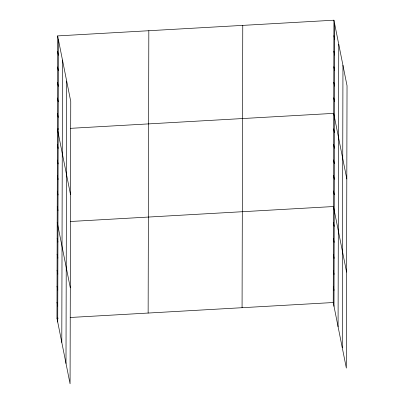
<?xml version="1.0" encoding="UTF-8"?>
<svg xmlns="http://www.w3.org/2000/svg" width="404" height="404" viewBox="0 0 404 404"><rect width="100%" height="100%" fill="white"/><g stroke="black" fill="none" stroke-linecap="round" stroke-linejoin="round"><path stroke-width="0.61" d="M57.656 35.905L70.756 101.475L70.069 383.8L56.964 318.236L57.656 35.905L333.931 20.2L347.036 85.764L346.344 368.094L333.244 302.525L333.931 20.2M57.716 322.003L58.408 39.678M61.792 342.395L62.484 60.07M65.993 363.408L66.68 81.078M148.137 313.049L148.829 30.724M242.072 307.712L242.764 25.381M333.997 306.298L334.689 23.972M338.072 326.69L338.764 44.364M342.269 347.703L342.961 65.372M58.686 129.002L57.429 129.073L70.528 194.642M70.629 128.326L333.704 113.367L346.809 178.937M70.402 221.493L333.477 206.535L346.582 272.104M56.964 318.236L58.221 318.16M70.17 317.483L333.244 302.525M333.896 35.729L334.648 39.501M333.856 51.258L334.613 55.025M333.82 66.786L334.573 70.554M333.78 82.31L334.537 86.082M333.744 97.839L334.497 101.611M333.669 128.896L334.421 132.669M333.628 144.425L334.386 148.197M333.593 159.954L334.345 163.721M333.553 175.482L334.305 179.25M333.517 191.006L334.27 194.779M333.441 222.533L334.194 226.306M333.401 238.532L334.153 242.304M333.361 254.53L334.113 258.302M333.32 270.529L334.073 274.301M333.285 286.527L334.037 290.299M57.615 51.434L58.373 55.207M57.58 66.963L58.333 70.73M57.54 82.492L58.297 86.259M57.504 98.015L58.257 101.788M57.464 113.544L58.216 117.317M57.388 144.602L58.141 148.374M57.353 160.13L58.105 163.903M57.312 175.659L58.065 179.427M57.277 191.188L58.03 194.955M57.237 206.712L57.989 210.484M57.201 222.24L70.301 287.81M57.161 238.239L57.913 242.011M57.121 254.237L57.873 258.01M57.08 270.236L57.838 274.008M57.045 286.234L57.797 290.006M57.004 302.232L57.757 306.005"/></g></svg>
